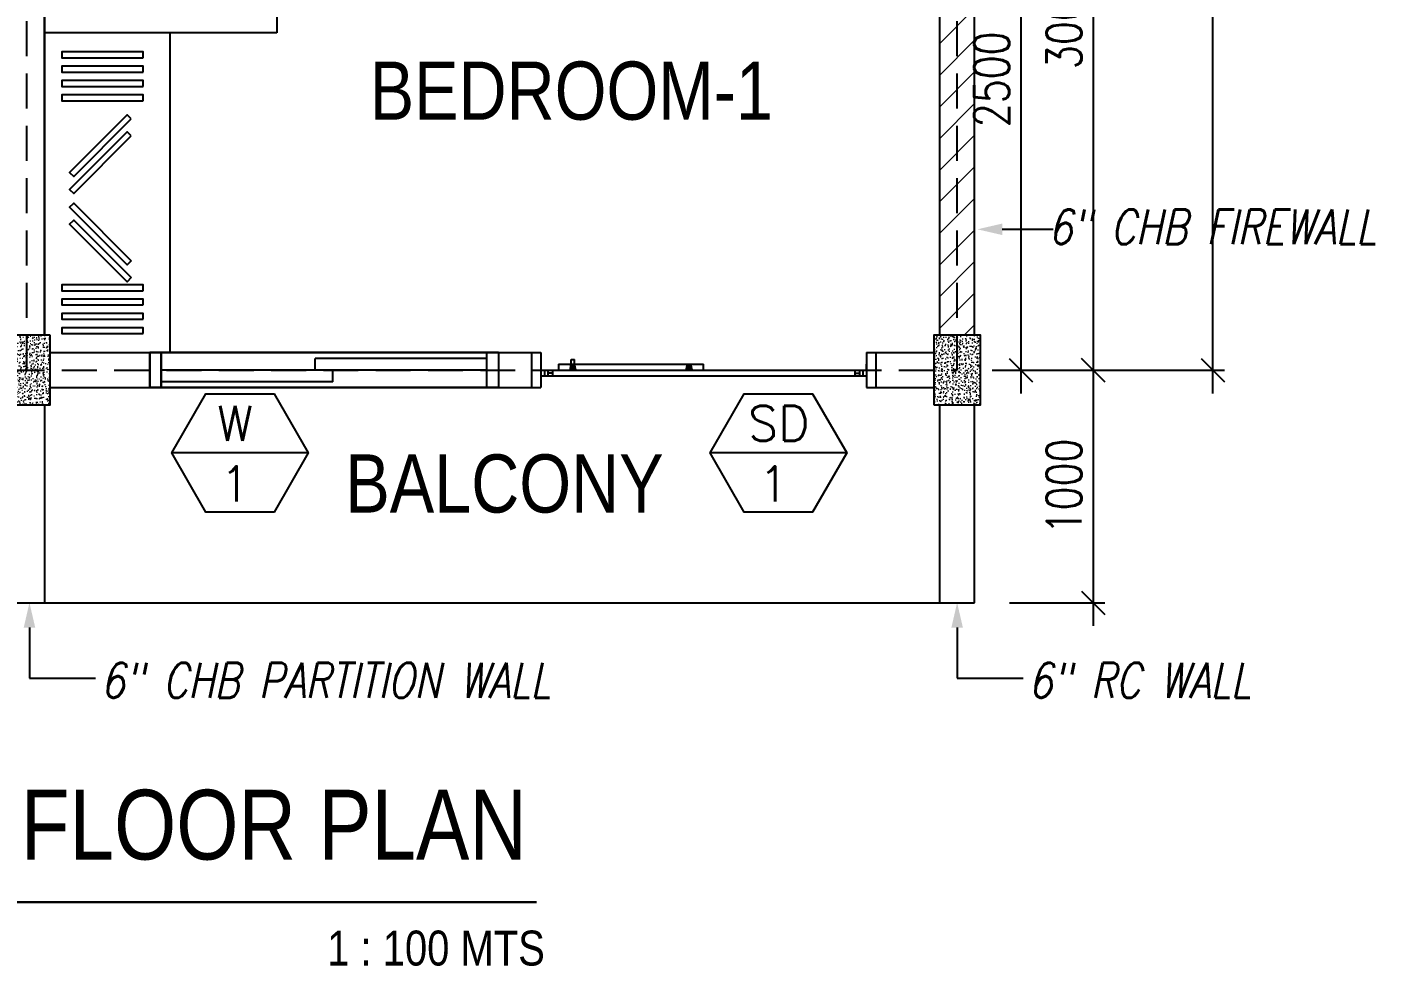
# Model space of a CAD drawing. Header units: millimetres. Extents: x 568137 to 731329, y -326076 to -191870.
# Drawn here: x 665570 to 671367, y -246307 to -242270 of the extents above; entities that cross this region are included whole.
import ezdxf
from ezdxf.enums import TextEntityAlignment as Align

# ---------------------------------------------------------------- set-up
doc = ezdxf.new("R2010")
doc.units = ezdxf.units.MM
doc.header["$LTSCALE"] = 300
doc.header["$MEASUREMENT"] = 0
doc.header["$PDMODE"] = 3
doc.header["$PDSIZE"] = 300
doc.linetypes.add('DASHED', pattern=[0.75, 0.5, -0.25])
doc.layers.get('0').update_dxf_attribs({"color": 9})
doc.layers.get('DEFPOINTS').update_dxf_attribs({"color": 8})
for name, color, linetype in [('COLUMN', 6, 'Continuous'), ('furn', 13, 'Continuous'), ('MOULD', 44, 'Continuous'), ('SCHED', 7, 'Continuous'), ('wall', 140, 'Continuous'), ('WDW', 175, 'Continuous')]:
    doc.layers.add(name, color=color, linetype=linetype)
for name, color, linetype, lineweight in [('dimensions', 8, 'Continuous', 15), ('FLR. PLAN BLK', 8, 'Continuous', 9), ('TB-TXT', 4, 'Continuous', 35), ('text', 142, 'Continuous', 25), ('TITLE', 3, 'Continuous', 30)]:
    doc.layers.add(name, color=color, linetype=linetype, lineweight=lineweight)
doc.styles.add('DIM', font='romans.shx', dxfattribs={"width": 0.8})
doc.styles.add('JO4', font='ARIALN.TTF')
doc.styles.add('mar4', font='ARIALN.TTF')
doc.styles.add('PSM', font='simplex')
doc.styles.add('ROM', font='ROMANS.shx', dxfattribs={"width": 0.8})
doc.styles.get("Standard").update_dxf_attribs({"font": 'romans.shx'})
doc.dimstyles.new('DIM-100', dxfattribs={"dimscale": 100, "dimtxt": 2, "dimasz": 1, "dimexe": 0.5, "dimexo": 1.5, "dimgap": 1, "dimtad": 1, "dimdec": 0, "dimdsep": 46, "dimtxsty": 'PSM', "dimblk1": 'DIMCIR', "dimblk2": 'DIMCIR', "dimsah": 1, "dimcen": 0, "dimdle": 2, "dimclrd": 251, "dimclre": 251, "dimclrt": 2, "dimadec": 0, "dimazin": 0, "dimtfac": 1, "dimtdec": 0, "dimtix": 1, "dimtmove": 2, "dimatfit": 3, "dimldrblk": 'DIMCIR', "dimfxl": 0.5, "dimtvp": 1, "dimtolj": 1, "dimtzin": 0, "dimarcsym": 0})

# ---------------------------------------------------------------- blocks, each defined once
blk = doc.blocks.new('_Oblique')
at = {"color": 0, "linetype": 'ByBlock', "lineweight": -2}
blk.add_line((-0.5, -0.5), (0.5, 0.5), dxfattribs=at)
blk = doc.blocks.new('*D623')
at = {"layer": 'DEFPOINTS', "color": 0, "ltscale": 0.5, "transparency": 16777216}
for p in [(669570, -237745.3), (670670.1, -237745.3), (669570, -243745.3)]:
    blk.add_point(p, dxfattribs=at)
at = {"layer": 'FLR. PLAN BLK', "color": 8, "lineweight": -2, "ltscale": 0.5, "transparency": 16777216}
for p, q in [((670670.1, -243845.3), (670670.1, -237645.3)), ((669720, -237745.3), (670720.1, -237745.3)), ((669720, -243745.3), (670720.1, -243745.3))]:
    blk.add_line(p, q, dxfattribs=at)
at = {"layer": 'FLR. PLAN BLK', "color": 8, "lineweight": -2, "ltscale": 0.5, "transparency": 16777216, "xscale": 100, "yscale": 100, "zscale": 100}
for p, rotation in [((670670.1, -237745.3), 90), ((670670.1, -243745.3), 270)]:
    blk.add_blockref('_Oblique', p, dxfattribs=dict(at, rotation=rotation))
at = {"layer": 'FLR. PLAN BLK', "color": 8, "ltscale": 0.5, "transparency": 16777216, "insert": (670545.1, -240745.3), "char_height": 150, "attachment_point": 5, "rotation": 90, "style": 'DIM'}
blk.add_mtext('\\A1;6000', dxfattribs=at)
blk = doc.blocks.new('DIMCIR')
for p, q in [((0, 1.5), (0, -1.5)), ((-1.5, 0), (1.5, 0))]:
    blk.add_line(p, q)
at = {"color": 2}
blk.add_circle((0, 0), 0.75, dxfattribs=at)
blk = doc.blocks.new('*D625')
at = {"layer": 'DEFPOINTS', "color": 0, "ltscale": 0.5, "transparency": 16777216}
for p in [(669670, -240745.3), (669570, -243745.3), (670154.8, -243745.3)]:
    blk.add_point(p, dxfattribs=at)
at = {"layer": 'FLR. PLAN BLK', "color": 8, "lineweight": -2, "ltscale": 0.5, "transparency": 16777216}
for p, q in [((670154.8, -240645.3), (670154.8, -243845.3)), ((669820, -240745.3), (670204.8, -240745.3)), ((669720, -243745.3), (670204.8, -243745.3))]:
    blk.add_line(p, q, dxfattribs=at)
at = {"layer": 'FLR. PLAN BLK', "color": 8, "lineweight": -2, "ltscale": 0.5, "transparency": 16777216, "xscale": 100, "yscale": 100, "zscale": 100}
for p, rotation in [((670154.8, -240745.3), 90), ((670154.8, -243745.3), 270)]:
    blk.add_blockref('_Oblique', p, dxfattribs=dict(at, rotation=rotation))
at = {"layer": 'FLR. PLAN BLK', "color": 8, "ltscale": 0.5, "transparency": 16777216, "insert": (670029.8, -242245.3), "char_height": 150, "attachment_point": 5, "rotation": 90, "style": 'DIM'}
blk.add_mtext('\\A1;3000', dxfattribs=at)
blk = doc.blocks.new('*D628')
at = {"layer": 'DEFPOINTS', "color": 0, "ltscale": 0.5, "transparency": 16777216}
for p in [(669570, -241245.3), (669570, -243745.3), (669843.8, -243745.3)]:
    blk.add_point(p, dxfattribs=at)
at = {"layer": 'FLR. PLAN BLK', "color": 8, "lineweight": -2, "ltscale": 0.5, "transparency": 16777216}
for p, q in [((669843.8, -241145.3), (669843.8, -243845.3)), ((669720, -241245.3), (669893.8, -241245.3)), ((669720, -243745.3), (669893.8, -243745.3))]:
    blk.add_line(p, q, dxfattribs=at)
at = {"layer": 'FLR. PLAN BLK', "color": 8, "lineweight": -2, "ltscale": 0.5, "transparency": 16777216, "xscale": 100, "yscale": 100, "zscale": 100}
for p, rotation in [((669843.8, -241245.3), 90), ((669843.8, -243745.3), 270)]:
    blk.add_blockref('_Oblique', p, dxfattribs=dict(at, rotation=rotation))
at = {"layer": 'FLR. PLAN BLK', "color": 8, "ltscale": 0.5, "transparency": 16777216, "insert": (669718.8, -242495.3), "char_height": 150, "attachment_point": 5, "rotation": 90, "style": 'DIM'}
blk.add_mtext('\\A1;2500', dxfattribs=at)
blk = doc.blocks.new('*D629')
at = {"layer": 'DEFPOINTS', "color": 0, "ltscale": 0.5, "transparency": 16777216}
for p in [(669670, -243745.3), (669645, -244745.3), (670154.8, -244745.3)]:
    blk.add_point(p, dxfattribs=at)
at = {"layer": 'FLR. PLAN BLK', "color": 8, "lineweight": -2, "ltscale": 0.5, "transparency": 16777216}
for p, q in [((670154.8, -243645.3), (670154.8, -244845.3)), ((669820, -243745.3), (670204.8, -243745.3)), ((669795, -244745.3), (670204.8, -244745.3))]:
    blk.add_line(p, q, dxfattribs=at)
at = {"layer": 'FLR. PLAN BLK', "color": 8, "lineweight": -2, "ltscale": 0.5, "transparency": 16777216, "xscale": 100, "yscale": 100, "zscale": 100}
for p, rotation in [((670154.8, -243745.3), 90), ((670154.8, -244745.3), 270)]:
    blk.add_blockref('_Oblique', p, dxfattribs=dict(at, rotation=rotation))
at = {"layer": 'FLR. PLAN BLK', "color": 8, "ltscale": 0.5, "transparency": 16777216, "insert": (670029.8, -244245.3), "char_height": 150, "attachment_point": 5, "rotation": 90, "style": 'DIM'}
blk.add_mtext('\\A1;1000', dxfattribs=at)

msp = doc.modelspace()

# ---------------------------------------------------------------- hatches: boundary and pattern name
at = {"layer": 'dimensions'}
h = msp.add_hatch(dxfattribs=at)
h.set_pattern_fill('ANSI31', color=256, scale=769.23, style=0)
h.set_pattern_definition([(45, (63683.73, -42187.54), (-67.990969, 67.990969), [])])
h.paths.add_polyline_path([(669645, -237895.3), (669495, -237895.3), (669495, -243595.3), (669645, -243595.3)])
at = {"layer": 'dimensions', "linetype": 'Continuous'}
h = msp.add_hatch(dxfattribs=at)
h.set_pattern_fill('AR-CONC', color=256, scale=5, angle=180, style=0)
h.set_pattern_definition([(230, (1237456.07, -439242.267), (-35.8630091, 3.1376067), [3.75, -41.25]), (175, (1237456.07, -439242.267), (6.9375667, -37.6096067), [3, -33]), (280.4514445, (1237453.08, -439242.006), (-28.9254423, -34.4719995), [3.1870096, -35.0571056]), (226.1842, (1237456.07, -439252.267), (-53.3620665, 8.275964), [5.625, -61.875]), (276.635635, (1237451.62, -439251.58), (-46.7330973, -48.70593), [4.780517, -52.585688]), (171.184164, (1237456.07, -439252.27), (-46.733097, -48.70593), [4.5, -49.5]), (201, (1237451.07, -439249.767), (-29.8453526, 20.1309445), [3.75, -41.25]), (146, (1237451.07, -439249.767), (-12.1657666, -36.2575023), [3, -33]), (251.451445, (1237448.582, -439248.09), (-42.0111188, -16.1265576), [3.1870095, -35.0571056]), (217.5, (1237456.069, -439242.267), (-0.60799277, -16.6446927), [0, -32.6, 0, -33.5, 0, -33.125]), (187.5, (1237456.069, -439242.267), (-13.15347687, -19.7205856), [0, -19.1, 0, -31.85, 0, -12.625]), (147.5, (1237467.219, -439242.267), (-26.6911218, 1.1277436), [0, -12.5, 0, -39, 0, -51.75]), (137.5, (1237472.22, -439242.267), (-29.1593085, -5.0052491), [0, -16.25, 0, -25.9, 0, -36.75])])
h.paths.add_polyline_path([(665470, -243595.3), (665670, -243595.3), (665670, -243895.3), (665470, -243895.3)])
h = msp.add_hatch(dxfattribs=at)
h.set_pattern_fill('AR-CONC', color=256, scale=5, style=0)
h.set_pattern_definition([(50, (93683.985, -48248.292), (35.8630091, -3.1376067), [3.75, -41.25]), (355, (93683.985, -48248.292), (-6.9375667, 37.6096067), [3, -33]), (100.4514445, (93686.974, -48248.554), (28.9254423, 34.4719995), [3.1870096, -35.0571056]), (46.1842, (93683.985, -48238.292), (53.3620665, -8.275964), [5.625, -61.875]), (96.635635, (93688.43, -48238.98), (46.7330973, 48.70593), [4.780517, -52.585688]), (351.184164, (93683.985, -48238.29), (46.7330973, 48.70593), [4.5, -49.5]), (21, (93688.985, -48240.792), (29.8453526, -20.1309445), [3.75, -41.25]), (326, (93688.985, -48240.792), (12.1657666, 36.2575023), [3, -33]), (71.451445, (93691.472, -48242.47), (42.0111188, 16.1265576), [3.1870095, -35.0571056]), (37.5, (93683.985, -48248.292), (0.60799277, 16.6446927), [0, -32.6, 0, -33.5, 0, -33.125]), (7.5, (93683.985, -48248.292), (13.15347687, 19.7205856), [0, -19.1, 0, -31.85, 0, -12.625]), (327.5, (93672.835, -48248.292), (26.6911218, -1.1277436), [0, -12.5, 0, -39, 0, -51.75]), (317.5, (93667.835, -48248.292), (29.1593085, 5.0052491), [0, -16.25, 0, -25.9, 0, -36.75])])
h.paths.add_polyline_path([(669670, -243895.3), (669470, -243895.3), (669470, -243595.3), (669670, -243595.3)])
at = {"layer": 'MOULD', "linetype": 'Continuous', "true_color": 0x8b8b8d}
h = msp.add_hatch(dxfattribs=at)
h.set_pattern_fill('ANSI38', color=252)
h.set_pattern_definition([(45, (200, 0), (-0.088388347648, 0.088388347648), []), (135, (200, 0), (-0.265165042945, 0.088388347648), [0.3125, -0.1875])])
h.paths.add_polyline_path([(667925.3, -243720.3), (667910.3, -243720.3), (667905.3, -243745.3), (667930.3, -243745.3)])
h = msp.add_hatch(dxfattribs=at)
h.set_pattern_fill('ANSI38', color=252)
h.set_pattern_definition([(45, (100, 1e-10), (-0.088388347648, 0.088388347648), []), (135, (100, 1e-10), (-0.265165042945, 0.088388347648), [0.3125, -0.1875])])
h.paths.add_polyline_path([(668410, -243720.3), (668425, -243720.3), (668430, -243745.3), (668405, -243745.3)])

# ---------------------------------------------------------------- linework, layer by layer
at = {"layer": 'COLUMN', "linetype": 'Continuous'}
for points in [[(665670, -243595.3), (665470, -243595.3), (665470, -243895.3), (665670, -243895.3)], [(669470, -243895.3), (669670, -243895.3), (669670, -243595.3), (669470, -243595.3)]]:
    msp.add_lwpolyline(points, close=True, dxfattribs=at)
at = {"layer": 'DEFPOINTS', "linetype": 'DASHED'}
for p, q in [((669570, -243745.3), (669570, -237745.3)), ((665570, -243745.3), (665570, -237895.3)), ((661670, -243745.3), (669570, -243745.3))]:
    msp.add_line(p, q, dxfattribs=at)
at = {"layer": 'furn', "linetype": 'Continuous'}
for points in [[(666070, -242402.7), (666070, -242377.7), (665720, -242377.7), (665720, -242402.7)], [(666070, -242464.1), (666070, -242439.1), (665720, -242439.1), (665720, -242464.1)], [(666070, -242525.6), (666070, -242500.6), (665720, -242500.6), (665720, -242525.6)], [(666070, -242587.1), (666070, -242562.1), (665720, -242562.1), (665720, -242587.1)], [(666018.8, -242665.8), (666001.1, -242648.1), (665753.6, -242895.6), (665771.3, -242913.3)], [(666018.8, -242738.8), (666001.1, -242721.1), (665753.6, -242968.6), (665771.3, -242986.3)], [(666018.8, -243274.9), (666001.1, -243292.6), (665753.6, -243045.1), (665771.3, -243027.4)], [(666018.8, -243347.9), (666001.1, -243365.6), (665753.6, -243118.1), (665771.3, -243100.4)], [(666070, -243403.9), (666070, -243378.9), (665720, -243378.9), (665720, -243403.9)], [(666070, -243465.4), (666070, -243440.4), (665720, -243440.4), (665720, -243465.4)], [(666070, -243526.8), (666070, -243501.8), (665720, -243501.8), (665720, -243526.8)], [(666070, -243588.3), (666070, -243563.3), (665720, -243563.3), (665720, -243588.3)]]:
    msp.add_lwpolyline(points, close=True, dxfattribs=at)
at = {"layer": 'SCHED', "color": 9}
for points in [[(666779.3, -244101.5), (666632.5, -244355.6), (666339, -244355.6), (666192.3, -244101.5), (666339, -243847.3), (666632.5, -243847.3), (666779.3, -244101.5), (666192.3, -244101.5)], [(669095.1, -244101.5), (668948.4, -244355.6), (668654.9, -244355.6), (668508.2, -244101.5), (668654.9, -243847.3), (668948.4, -243847.3), (669095.1, -244101.5), (668508.2, -244101.5)]]:
    msp.add_lwpolyline(points, dxfattribs=at)
at = {"layer": 'text', "color": 0}
for p, q in [((669764.3, -243140.1), (669982.3, -243140.1)), ((665580.8, -244852.3), (665580.8, -245070.3)), ((669570, -244852.3), (669570, -245070.3)), ((665580.8, -245070.3), (665865.2, -245070.3)), ((669570, -245070.3), (669854.4, -245070.3))]:
    msp.add_line(p, q, dxfattribs=at)
for points in [[(669764.3, -243115.3), (669657.3, -243140.1), (669764.3, -243164.8)], [(665605.6, -244852.3), (665580.8, -244745.3), (665556.1, -244852.3)], [(669594.8, -244852.3), (669570, -244745.3), (669545.3, -244852.3)]]:
    msp.add_solid(points, dxfattribs=at)
at = {"layer": 'TITLE'}
msp.add_line((663065.6, -246032.4), (667761, -246032.4), dxfattribs=at)
at = {"layer": 'wall', "linetype": 'Continuous'}
for p, q in [((665645, -243595.3), (665645, -240895.3)), ((669645, -243595.3), (669645, -240895.3)), ((666645, -241195.3), (666645, -242295.3)), ((669495, -243595.3), (669495, -241295.3)), ((666645, -242295.3), (665645, -242295.3)), ((665670, -243670.3), (667780.3, -243670.3)), ((666097.8, -243670.3), (666097.8, -243820.3)), ((667597.8, -243670.3), (667597.8, -243820.3)), ((667740.3, -243670.3), (667740.3, -243820.3)), ((667780.3, -243670.3), (667780.3, -243820.3)), ((667910.3, -243720.3), (667910.3, -243700.3)), ((667910.3, -243700.3), (667925.3, -243700.3)), ((667925.3, -243720.3), (667925.3, -243700.3)), ((669179.8, -243670.3), (669470, -243670.3)), ((669179.8, -243670.3), (669179.8, -243820.3)), ((669219.8, -243670.3), (669219.8, -243820.3)), ((667780.3, -243745.3), (669179.8, -243745.3)), ((667795.3, -243745.3), (667795.3, -243770.3)), ((667810.3, -243745.3), (667810.3, -243770.3)), ((667830.3, -243757.8), (667810.3, -243757.8)), ((667830.3, -243745.3), (667830.3, -243770.3)), ((667855.3, -243720.3), (668480, -243720.3)), ((667855.3, -243720.3), (667855.3, -243745.3)), ((667905.3, -243745.3), (667910.3, -243720.3)), ((667930.3, -243745.3), (667925.3, -243720.3)), ((668405, -243745.3), (668410, -243720.3)), ((668430, -243745.3), (668425, -243720.3)), ((668480, -243745.3), (668480, -243720.3)), ((668480, -243745.3), (668480, -243720.3)), ((669129.8, -243745.3), (669129.8, -243770.3)), ((669129.8, -243757.8), (669149.8, -243757.8)), ((669149.8, -243745.3), (669149.8, -243770.3)), ((669164.8, -243745.3), (669164.8, -243770.3)), ((669179.8, -243745.3), (669179.8, -243720.3)), ((665670, -243820.3), (667780.3, -243820.3)), ((667780.3, -243770.3), (669179.8, -243770.3)), ((669179.8, -243820.3), (669470, -243820.3)), ((665645, -243895.3), (665645, -244745.3)), ((665645, -243895.3), (665645, -244745.3)), ((669495, -244745.3), (669495, -243895.3)), ((669645, -244745.3), (669645, -243895.3)), ((661495, -244745.3), (669645, -244745.3))]:
    msp.add_line(p, q, dxfattribs=at)
at = {"layer": 'wall', "color": 8}
msp.add_line((666185, -242295.3), (666185, -243670.3), dxfattribs=at)
at = {"layer": 'wall', "linetype": 'Continuous'}
msp.add_lwpolyline([(665645, -240895.3), (665645, -243595.3)], dxfattribs=at)
msp.add_lwpolyline([(665645, -240895.3), (665645, -243595.3)], dxfattribs=at)
at = {"layer": 'WDW'}
for p, q in [((667597.8, -243670.3), (666097.8, -243670.3)), ((666097.8, -243820.3), (666097.8, -243670.3)), ((666147.8, -243820.3), (666147.8, -243670.3)), ((666147.8, -243670.3), (666147.8, -243820.3)), ((666809.7, -243745.3), (666809.7, -243695.3)), ((667547.8, -243695.3), (666809.7, -243695.3)), ((667547.8, -243820.3), (667547.8, -243670.3)), ((666885.9, -243745.3), (666147.8, -243745.3)), ((667547.8, -243745.3), (666809.7, -243745.3)), ((666885.9, -243795.3), (666885.9, -243745.3)), ((667597.8, -243820.3), (666097.8, -243820.3)), ((666885.9, -243795.3), (666147.8, -243795.3))]:
    msp.add_line(p, q, dxfattribs=at)

# ---------------------------------------------------------------- texts
at = {"layer": 'SCHED', "color": 70, "style": 'ROM'}
for s, height, p in [('W', 150.7, (666387.8, -244049.5)), ('SD', 150.74, (668671, -244049.5)), ('1', 150.7, (666400.3, -244309.6)), ('1', 150.7, (668716.2, -244309.6))]:
    msp.add_text(s, height=height, dxfattribs=at).set_placement(p)
at = {"layer": 'TB-TXT', "linetype": 'ByBlock', "style": 'mar4'}
msp.add_text('SECOND FLOOR PLAN', height=300, dxfattribs=at).set_placement((663978.1, -245849.3))
at = {"layer": 'TB-TXT', "style": 'mar4'}
msp.add_text('1 : 100 MTS', height=150, dxfattribs=at).set_placement((666861.1, -246304.9))
at = {"layer": 'text', "style": 'JO4'}
for s, p in [('BEDROOM-1', (667911, -242544)), ('BALCONY', (667623.4, -244232.7))]:
    msp.add_text(s, height=250, dxfattribs=at).set_placement(p, align=Align.MIDDLE_CENTER)
at = {"layer": 'text', "color": 0, "oblique": 12, "width": 0.8}
for s, p in [('6" CHB FIREWALL', (669963.1, -243204.6)), ('6" CHB PARTITION WALL', (665888, -245153.5)), ('6" RC WALL', (669877.2, -245153.5))]:
    msp.add_text(s, height=150, dxfattribs=at).set_placement(p)

# ---------------------------------------------------------------- dimensions: what is measured, and where the dimension line sits
at = {"layer": 'FLR. PLAN BLK', "ltscale": 0.5}
for base, p1, p2, picture, middle in [((670670.1, -237745.3), (669570, -243745.3), (669570, -237745.3), '*D623', (670545.1, -240745.3)), ((670154.8, -243745.3), (669670, -240745.3), (669570, -243745.3), '*D625', (670029.8, -242245.3)), ((669843.8, -243745.3), (669570, -241245.3), (669570, -243745.3), '*D628', (669718.8, -242495.3)), ((670154.8, -244745.3), (669670, -243745.3), (669645, -244745.3), '*D629', (670029.8, -244245.3))]:
    dim = msp.add_linear_dim(base=base, p1=p1, p2=p2, angle=90, dimstyle='DIM-100', override={"dimtxt": 1.5, "dimgap": 0.5, "dimtxsty": 'DIM', "dimblk1": 'Oblique', "dimblk2": 'Oblique', "dimdle": 1, "dimclrd": 8, "dimclre": 8, "dimclrt": 8}, dxfattribs=at)
    dim.commit()
    dim.dimension.update_dxf_attribs({"geometry": picture, "text_midpoint": middle})

doc.saveas('drawing.dxf')
